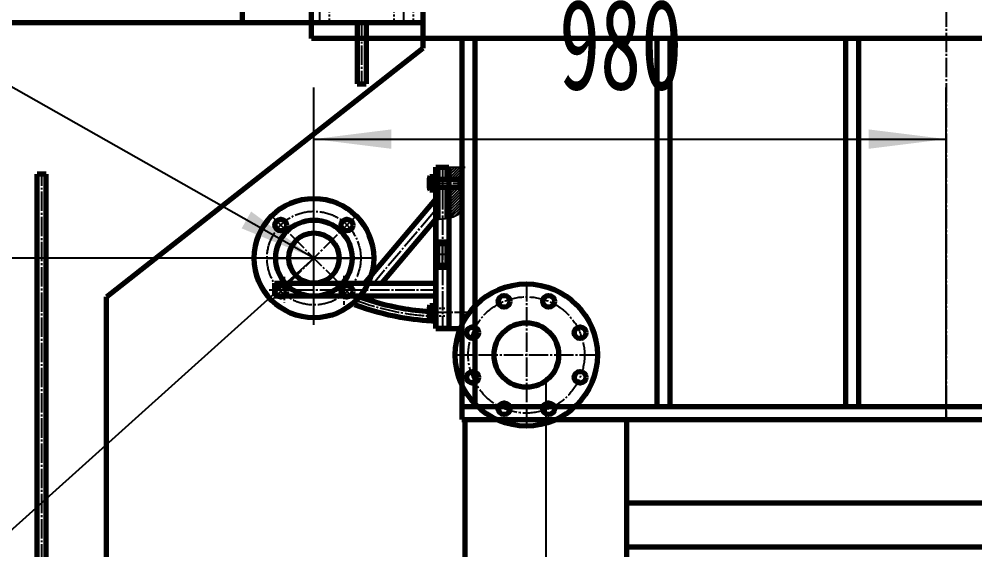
# Model space of a CAD drawing. Header units: millimetres. Extents: x -11880 to 11880, y -8400 to 8400.
# Drawn here: x 5987 to 7467, y 1525 to 2347 of the extents above; entities that cross this region are included whole.
import ezdxf

# ---------------------------------------------------------------- set-up
doc = ezdxf.new("R2010")
doc.units = ezdxf.units.MM
for name, pattern in [('EB_DASH', [6, 3, -3]), ('EB_DASHDOT', [39, 30, -3, 3, -3]), ('EB_DASHDOTDOT', [45, 30, -3, 3, -3, 3, -3])]:
    doc.linetypes.add(name, pattern=pattern)
for name, color, linetype, lineweight in [('CAXA0', 7, 'Continuous', 70), ('CAXA1', 1, 'EB_DASHDOT', 25), ('CAXA2', 6, 'EB_DASH', 25), ('CAXA3', 7, 'Continuous', 25), ('CAXA4', 3, 'Continuous', 25), ('CAXA5', 4, 'Continuous', 25)]:
    doc.layers.add(name, color=color, linetype=linetype, lineweight=lineweight)
doc.styles.add('标准', font='', dxfattribs={"width": 0.667})
doc.styles.get('标准').set_extended_font_data('FangSong_GB2312')
doc.dimstyles.new('标准', dxfattribs={"dimscale": 40, "dimtxt": 3.5, "dimasz": 3, "dimexe": 2, "dimexo": 0, "dimtad": 1, "dimdec": 1, "dimzin": 12, "dimdsep": 46, "dimtxsty": '标准', "dimcen": 0, "dimdle": 4, "dimaunit": 1, "dimazin": 2, "dimtfac": 1, "dimtdec": 3, "dimtmove": 0, "dimatfit": 3, "dimfxl": 0, "dimtolj": 1, "dimtzin": 0, "dimarcsym": 0})

# ---------------------------------------------------------------- blocks, each defined once
blk = doc.blocks.new('CAXBLOCK33')
at = {"layer": 'CAXA0', "color": 0, "linetype": 'Continuous', "lineweight": 25}
for p, q in [((6635.4, 1998.3), (6632.4, 2001.3)), ((6635.4, 1994.1), (6632.4, 1997.1)), ((6639, 1999.1), (6636, 2002.1)), ((6642.4, 1999.8), (6640.2, 2002.1)), ((6643.2, 1999.1), (6642.4, 1999.8)), ((6647.4, 1999.1), (6644.4, 2002.1)), ((6652.4, 1998.3), (6648.7, 2002.1)), ((6652.4, 1994.1), (6649.4, 1997.1)), ((6635.4, 1989.8), (6632.4, 1992.8)), ((6635.4, 1985.6), (6632.4, 1988.6)), ((6634.7, 1982.1), (6632.4, 1984.4)), ((6652.4, 1989.8), (6649.4, 1992.8)), ((6652.4, 1985.6), (6649.4, 1988.6)), ((6651.7, 1982.1), (6649.4, 1984.3)), ((6635.4, 1977.1), (6632.4, 1980.1)), ((6635.4, 1972.9), (6632.4, 1975.9)), ((6635.4, 1968.6), (6632.4, 1971.6)), ((6635.4, 1981.4), (6634.7, 1982.1)), ((6652.4, 1977.1), (6649.4, 1980.1)), ((6652.4, 1972.8), (6649.4, 1975.8)), ((6652.4, 1968.6), (6649.4, 1971.6)), ((6652.4, 1981.3), (6651.7, 1982.1)), ((6637.8, 1962.1), (6632.4, 1967.4)), ((6633.5, 1962.1), (6632.4, 1963.1)), ((6642, 1962.1), (6639, 1965.1)), ((6646.3, 1962.1), (6643.3, 1965.1)), ((6650.5, 1962.1), (6647.5, 1965.1)), ((6652.4, 1964.4), (6649.4, 1967.4))]:
    blk.add_line(p, q, dxfattribs=at)
blk = doc.blocks.new('CAXBLOCK34', base_point=(6629.9, 2092.7))
at = {"layer": 'CAXA0'}
for p, q in [((6623.2, 2103.1), (6629.9, 2103.1)), ((6629.9, 2082.3), (6629.9, 2103.1)), ((6622.4, 2084.9), (6622.4, 2100.5)), ((6623.2, 2097.9), (6629.9, 2097.9)), ((6623.2, 2087.5), (6629.9, 2087.5)), ((6629.9, 2086.7), (6629.9, 2098.7)), ((6629.9, 2098.7), (6669.9, 2098.7)), ((6629.9, 2086.7), (6669.9, 2086.7)), ((6635.2, 2086.7), (6635.2, 2098.7)), ((6669.9, 2086.7), (6669.9, 2098.7)), ((6623.2, 2082.3), (6629.9, 2082.3))]:
    blk.add_line(p, q, dxfattribs=at)
for centre, radius, start, end in [((6627.2, 2100.5), 4.79, 147.1328, 212.8672), ((6640.4, 2092.7), 18, 163.2213, 196.7787), ((6627.2, 2084.9), 4.79, 147.1328, 212.8672)]:
    blk.add_arc(centre, radius, start, end, dxfattribs=at)
at = {"layer": 'CAXA1', "linetype": 'EB_DASHDOT', "lineweight": 25}
blk.add_line((6619.4, 2092.7), (6672.9, 2092.7), dxfattribs=at)
at = {"layer": 'CAXA3'}
for p, q in [((6629.9, 2098.7), (6635.2, 2097.8)), ((6629.9, 2086.7), (6635.2, 2087.6)), ((6635.2, 2097.8), (6669.9, 2097.8)), ((6635.2, 2087.6), (6669.9, 2087.6))]:
    blk.add_line(p, q, dxfattribs=at)
blk = doc.blocks.new('CAXBLOCK36')
at = {"layer": 'CAXA0', "color": 0, "linetype": 'Continuous', "lineweight": 25}
for p, q in [((6631.9, 2099.4), (6629.9, 2101.4)), ((6632.4, 2103.2), (6630.9, 2104.7))]:
    blk.add_line(p, q, dxfattribs=at)
blk = doc.blocks.new('CAXBLOCK37')
at = {"layer": 'CAXA0', "color": 0, "linetype": 'Continuous', "lineweight": 25}
blk.add_line((6632.4, 2081.9), (6629.9, 2084.4), dxfattribs=at)
blk = doc.blocks.new('CAXBLOCK35', base_point=(6629.9, 2092.7))
at = {"layer": 'CAXA0'}
for p, q in [((6632.4, 2104.7), (6629.9, 2104.7)), ((6629.9, 2104.7), (6629.9, 2080.7)), ((6632.4, 2080.7), (6632.4, 2104.7)), ((6632.4, 2099.4), (6629.9, 2099.4)), ((6629.9, 2085.9), (6632.4, 2085.9)), ((6629.9, 2080.7), (6632.4, 2080.7))]:
    blk.add_line(p, q, dxfattribs=at)
at = {"layer": 'CAXA1', "color": 1, "linetype": 'EB_DASHDOT', "lineweight": 25}
blk.add_line((6626.9, 2092.7), (6635.4, 2092.7), dxfattribs=at)
at = {"layer": 'CAXA5'}
for name in ['CAXBLOCK36', 'CAXBLOCK37']:
    blk.add_blockref(name, (0, 0), dxfattribs=at)
blk = doc.blocks.new('CAXBLOCK38')
at = {"layer": 'CAXA0', "color": 0, "linetype": 'Continuous', "lineweight": 25}
for p, q in [((6635.4, 2108.6), (6632.4, 2111.6)), ((6635.4, 2104.4), (6632.4, 2107.4)), ((6635.4, 2100.2), (6632.4, 2103.2)), ((6635.4, 2112.9), (6633.2, 2115.2)), ((6652.4, 2108.6), (6649.4, 2111.6)), ((6652.4, 2104.4), (6649.4, 2107.4)), ((6652.4, 2100.1), (6649.4, 2103.1)), ((6652.4, 2112.9), (6650.1, 2115.2)), ((6635.4, 2078.9), (6632.4, 2081.9)), ((6635.4, 2074.7), (6632.4, 2077.7)), ((6635.4, 2070.5), (6632.4, 2073.5)), ((6635.4, 2083.2), (6633, 2085.7)), ((6652.4, 2078.9), (6649.4, 2081.9)), ((6652.4, 2074.7), (6649.4, 2077.7)), ((6652.4, 2070.4), (6649.4, 2073.4)), ((6652.4, 2083.2), (6649.9, 2085.7)), ((6635.4, 2066.2), (6632.4, 2069.2)), ((6635.4, 2062), (6632.4, 2065)), ((6635.4, 2057.7), (6632.4, 2060.7)), ((6635.4, 2053.5), (6632.4, 2056.5)), ((6652.4, 2066.2), (6649.4, 2069.2)), ((6652.4, 2061.9), (6649.4, 2064.9)), ((6652.4, 2057.7), (6649.4, 2060.7)), ((6652.4, 2053.5), (6649.4, 2056.5)), ((6635.4, 2049.2), (6632.4, 2052.2)), ((6635.4, 2045), (6632.4, 2048)), ((6635.4, 2040.8), (6632.4, 2043.8)), ((6652.4, 2049.2), (6649.4, 2052.2)), ((6652.4, 2045), (6649.4, 2048)), ((6652.4, 2040.7), (6649.4, 2043.7)), ((6635, 2037), (6632.4, 2039.5)), ((6650.2, 2038.7), (6649.4, 2039.5))]:
    blk.add_line(p, q, dxfattribs=at)
blk = doc.blocks.new('CAXBLOCK39')
at = {"layer": 'CAXA0', "color": 0, "linetype": 'Continuous', "lineweight": 25}
for p, q in [((6632.4, 1899.5), (6629.9, 1902)), ((6632.4, 1903.7), (6631.5, 1904.7))]:
    blk.add_line(p, q, dxfattribs=at)
blk = doc.blocks.new('CAXBLOCK40')
at = {"layer": 'CAXA0', "color": 0, "linetype": 'Continuous', "lineweight": 25}
for p, q in [((6632.4, 1882.5), (6629.9, 1885)), ((6630.1, 1880.7), (6629.9, 1880.8))]:
    blk.add_line(p, q, dxfattribs=at)
blk = doc.blocks.new('CAXBLOCK32', base_point=(6550.3, 1969.5))
at = {"layer": 'CAXA0'}
for p, q in [((6632.4, 1867.7), (6632.4, 2117.7)), ((6632.4, 2117.7), (6652.4, 2117.7)), ((6652.4, 2117.7), (6652.4, 1867.7)), ((6522.4, 1937.7), (6632.4, 2067.7)), ((6548.6, 1937.7), (6632.4, 2036.7)), ((6632.4, 1962.1), (6632.4, 2002.1)), ((6632.4, 2002.1), (6652.4, 2002.1)), ((6635.4, 1965.1), (6635.4, 1999.1)), ((6635.4, 1999.1), (6649.4, 1999.1)), ((6649.4, 1999.1), (6649.4, 1965.1)), ((6652.4, 2002.1), (6652.4, 1962.1)), ((6652.4, 1962.1), (6632.4, 1962.1)), ((6649.4, 1965.1), (6635.4, 1965.1)), ((6382.4, 1937.7), (6382.4, 1917.7)), ((6382.4, 1937.7), (6632.4, 1937.7)), ((6632.4, 1917.7), (6382.4, 1917.7)), ((6652.4, 1867.7), (6632.4, 1867.7))]:
    blk.add_line(p, q, dxfattribs=at)
at = {"layer": 'CAXA0', "linetype": 'Continuous', "lineweight": 70}
for p, q in [((6635.4, 2117.7), (6635.4, 2098.7)), ((6649.4, 2117.7), (6649.4, 2098.7)), ((6632.4, 2115.2), (6632.4, 1870.2)), ((6649.4, 2115.2), (6649.4, 2098.7)), ((6649.4, 2115.2), (6649.4, 2098.7)), ((6635.4, 2099.7), (6632.4, 2099.7)), ((6635.4, 2086.7), (6635.4, 2037)), ((6652.4, 2099.7), (6649.4, 2099.7)), ((6649.4, 2086.7), (6649.4, 2038.5)), ((6649.4, 2086.7), (6649.4, 2038.5)), ((6649.4, 2086.7), (6649.4, 2038.5)), ((6635.4, 2085.7), (6632.4, 2085.7)), ((6652.4, 2085.7), (6649.4, 2085.7)), ((6622.4, 1884.9), (6622.4, 1900.5)), ((6623.2, 1903.1), (6629.9, 1903.1)), ((6623.2, 1897.9), (6629.9, 1897.9)), ((6632.4, 1904.7), (6629.9, 1904.7)), ((6629.9, 1904.7), (6629.9, 1880.7)), ((6629.9, 1882.3), (6629.9, 1903.1)), ((6632.4, 1899.4), (6629.9, 1899.4)), ((6629.9, 1886.7), (6629.9, 1898.7)), ((6632.4, 1880.7), (6632.4, 1904.7)), ((6623.2, 1887.5), (6629.9, 1887.5)), ((6623.2, 1882.3), (6629.9, 1882.3)), ((6629.9, 1885.9), (6632.4, 1885.9)), ((6629.9, 1880.7), (6632.4, 1880.7))]:
    blk.add_line(p, q, dxfattribs=at)
for centre, radius, start, end in [((6627.2, 1900.5), 4.79, 147.1328, 212.8672), ((6640.4, 1892.7), 18, 163.2213, 196.7787), ((6627.2, 1884.9), 4.79, 147.1328, 212.8672)]:
    blk.add_arc(centre, radius, start, end, dxfattribs=at)
at = {"layer": 'CAXA1', "linetype": 'EB_DASHDOT', "lineweight": 25}
for p, q in [((6642.4, 2120.7), (6642.4, 1864.7)), ((6629.4, 2092.7), (6655.4, 2092.7)), ((6533.6, 1935.4), (6634.4, 2054.5)), ((6642.4, 1959.1), (6642.4, 2005.1)), ((6642.4, 1962.1), (6642.4, 2002.1)), ((6655.4, 1982.1), (6629.4, 1982.1)), ((6652.4, 1982.1), (6632.4, 1982.1)), ((6397.4, 1947.7), (6397.4, 1907.7)), ((6489.9, 1949.1), (6489.9, 1904.3)), ((6374.6, 1927.7), (6635.4, 1927.7)), ((6655.4, 1892.7), (6629.4, 1892.7))]:
    blk.add_line(p, q, dxfattribs=at)
at = {"layer": 'CAXA1', "color": 1, "linetype": 'EB_DASHDOT', "lineweight": 25}
for p, q in [((6691.4, 1892.7), (6610, 1892.7)), ((6626.9, 1892.7), (6635.4, 1892.7))]:
    blk.add_line(p, q, dxfattribs=at)
at = {"layer": 'CAXA2', "linetype": 'EB_DASH', "lineweight": 25}
for p, q in [((6632.4, 2098.7), (6652.4, 2098.7)), ((6632.4, 2086.7), (6652.4, 2086.7)), ((6652.4, 1898.7), (6632.4, 1898.7)), ((6652.4, 1886.7), (6632.4, 1886.7))]:
    blk.add_line(p, q, dxfattribs=at)
at = {"layer": 'CAXA3', "linetype": 'Continuous', "lineweight": 25}
blk.add_open_spline([(6632.4, 2036.9), (6639, 2037), (6645.9, 2037.7), (6652.4, 2039.2)], degree=3, dxfattribs=at)
at = {"layer": 'CAXA0', "linetype": 'Continuous', "lineweight": 70}
for name in ['CAXBLOCK34', 'CAXBLOCK35']:
    blk.add_blockref(name, (6629.9, 2092.7), dxfattribs=at)
at = {"layer": 'CAXA5', "linetype": 'Continuous', "lineweight": 70}
for name in ['CAXBLOCK38', 'CAXBLOCK39', 'CAXBLOCK40']:
    blk.add_blockref(name, (0, 0), dxfattribs=at)
at = {"layer": 'CAXA5'}
blk.add_blockref('CAXBLOCK33', (0, 0), dxfattribs=at)
blk = doc.blocks.new('CAXBLOCK41', base_point=(6375.7, 1990.3))
at = {"layer": 'CAXA0'}
for centre, radius in [((6443.6, 1976.7), 92.5), ((6392.3, 2027.9), 9), ((6443.6, 1976.7), 59), ((6494.8, 2027.9), 9), ((6443.6, 1976.7), 39), ((6392.3, 1925.4), 9), ((6494.8, 1925.4), 9)]:
    blk.add_circle(centre, radius, dxfattribs=at)
at = {"layer": 'CAXA1', "linetype": 'EB_DASHDOT', "lineweight": 25}
for p, q in [((6443.6, 1873.6), (6443.6, 2079.6)), ((6443.6, 1881.2), (6443.6, 2072.2)), ((6511.1, 1909.1), (6376.1, 2044.2)), ((6376.1, 1909.1), (6511.1, 2044.2)), ((6539.1, 1976.7), (6348.1, 1976.7)), ((6370.6, 1976.7), (6516.6, 1976.7))]:
    blk.add_line(p, q, dxfattribs=at)
blk.add_circle((6443.6, 1976.7), 72.5, dxfattribs=at)
blk = doc.blocks.new('CAXBLOCK42')
at = {"layer": 'CAXA0', "color": 0, "linetype": 'Continuous', "lineweight": 25}
for p, q in [((6652.4, 2100.1), (6670, 2117.7)), ((6652.4, 2104.3), (6665.8, 2117.7)), ((6652.4, 2108.6), (6661.5, 2117.7)), ((6652.4, 2112.8), (6657.3, 2117.7)), ((6652.4, 2117.1), (6653.1, 2117.7)), ((6655.3, 2098.7), (6672.4, 2115.8)), ((6659.5, 2098.7), (6672.4, 2111.6)), ((6663.8, 2098.7), (6672.4, 2107.4)), ((6668, 2098.7), (6672.4, 2103.1)), ((6652.4, 2074.6), (6664.5, 2086.7)), ((6652.4, 2078.9), (6660.2, 2086.7)), ((6652.4, 2083.1), (6656, 2086.7)), ((6652.4, 2070.4), (6668.7, 2086.7)), ((6652.4, 2066.1), (6672.4, 2086.1)), ((6672.2, 2098.7), (6672.4, 2098.9)), ((6652.4, 2061.9), (6672.4, 2081.9)), ((6652.4, 2057.7), (6672.4, 2077.7)), ((6652.4, 2053.4), (6672.4, 2073.4)), ((6652.4, 2049.2), (6672.4, 2069.2)), ((6652.4, 2044.9), (6672.4, 2064.9)), ((6652.4, 2040.7), (6672.4, 2060.7)), ((6655.8, 2039.8), (6672.4, 2056.5)), ((6662.1, 2041.9), (6672.4, 2052.2))]:
    blk.add_line(p, q, dxfattribs=at)
blk = doc.blocks.new('*D45')
at = {"layer": 'CAXA4', "linetype": 'Continuous', "lineweight": 25}
for points in [[(6443.6, 2160.9), (6563.6, 2145.9), (6563.6, 2175.9)], [(7422.4, 2160.9), (7302.4, 2145.9), (7302.4, 2175.9)]]:
    blk.add_hatch(color=0, dxfattribs=at).paths.add_polyline_path(points, flags=0)
at = {"layer": 'CAXA4', "color": 0, "linetype": 'Continuous', "lineweight": 25}
for p, q in [((6443.6, 1873.6), (6443.6, 2240.9)), ((7422.4, 1723.7), (7422.4, 2240.9)), ((6443.6, 2160.9), (7422.4, 2160.9))]:
    blk.add_line(p, q, dxfattribs=at)
at = {"layer": 'CAXA4', "color": 0, "linetype": 'Continuous', "lineweight": 25, "insert": (6823.1, 2377.7), "char_height": 140, "attachment_point": 1, "style": '标准'}
blk.add_mtext('\\fFangSong_GB2312|b0|i0|p34;980', dxfattribs=at)
blk = doc.blocks.new('*D46')
at = {"layer": 'CAXA4', "linetype": 'Continuous', "lineweight": 25}
for points in [[(5164.7, 2726.7), (5149.7, 2606.7), (5179.7, 2606.7)], [(5164.7, 976.7), (5149.7, 1096.7), (5179.7, 1096.7)]]:
    blk.add_hatch(color=0, dxfattribs=at).paths.add_polyline_path(points, flags=0)
at = {"layer": 'CAXA4', "color": 0, "linetype": 'Continuous', "lineweight": 25}
for p, q in [((8175.4, 2726.7), (5084.7, 2726.7)), ((5164.7, 2726.7), (5164.7, 976.7)), ((8192.4, 976.7), (5084.7, 976.7))]:
    blk.add_line(p, q, dxfattribs=at)
at = {"layer": 'CAXA4', "color": 0, "linetype": 'Continuous', "lineweight": 25, "insert": (4947.9, 1702.7), "char_height": 140, "attachment_point": 1, "rotation": 90, "style": '标准'}
blk.add_mtext('\\fFangSong_GB2312|b0|i0|p34;1750', dxfattribs=at)
blk = doc.blocks.new('CAXBLOCK46', base_point=(6122.4, 1916.7))
at = {"layer": 'CAXA0'}
for p, q in [((6399.9, 2451.7), (6419.9, 2451.7)), ((6399.9, 2451.7), (6399.9, 2371.7)), ((6419.9, 2451.7), (6419.9, 2371.7)), ((6379.9, 2431.7), (6339.9, 2391.7)), ((6399.9, 2431.7), (6379.9, 2431.7)), ((6339.9, 2371.7), (6339.9, 2391.7)), ((6332.4, 2371.7), (6612.4, 2371.7)), ((6332.4, 2371.7), (6332.4, 2341.7)), ((6612.4, 2371.7), (6612.4, 2301.7)), ((5922.4, 996.7), (5922.4, 2341.7)), ((5922.4, 2341.7), (6612.4, 2341.7)), ((6510.4, 2341.7), (6510.4, 2246.7)), ((6524.4, 2341.7), (6524.4, 2246.7)), ((6612.4, 2301.7), (6122.4, 1916.7)), ((6510.4, 2246.7), (6524.4, 2246.7)), ((6029.4, 2106.7), (6015.4, 2106.7)), ((6015.4, 996.7), (6015.4, 2106.7)), ((6029.4, 996.7), (6029.4, 2106.7)), ((5922.4, 996.7), (5922.4, 2081.7)), ((6122.4, 996.7), (6122.4, 1916.7)), ((5892.4, 976.7), (5892.4, 996.7)), ((5892.4, 996.7), (6152.4, 996.7)), ((6152.4, 976.7), (6152.4, 996.7)), ((6152.4, 976.7), (5892.4, 976.7))]:
    blk.add_line(p, q, dxfattribs=at)
at = {"layer": 'CAXA0', "color": 6, "linetype": 'EB_DASHDOTDOT', "lineweight": 25}
blk.add_line((6419.9, 2376.7), (6612.4, 2376.7), dxfattribs=at)
at = {"layer": 'CAXA1', "linetype": 'EB_DASHDOT', "lineweight": 25}
for p, q in [((6452.4, 2374.7), (6452.4, 2338.7)), ((6582.4, 2374.7), (6582.4, 2338.7)), ((6517.4, 2344.7), (6517.4, 2243.7)), ((6022.4, 996.7), (6022.4, 2108.3)), ((6022.4, 999.7), (6022.4, 973.7))]:
    blk.add_line(p, q, dxfattribs=at)
at = {"layer": 'CAXA2', "color": 6, "linetype": 'EB_DASH', "lineweight": 25}
for p, q in [((6437.4, 2371.7), (6437.4, 2341.7)), ((6467.4, 2371.7), (6467.4, 2341.7)), ((6567.4, 2371.7), (6567.4, 2341.7)), ((6597.4, 2371.7), (6597.4, 2341.7))]:
    blk.add_line(p, q, dxfattribs=at)
blk = doc.blocks.new('*D54')
at = {"layer": 'CAXA4', "linetype": 'Continuous', "lineweight": 25}
blk.add_hatch(color=0, dxfattribs=at).paths.add_polyline_path([(6443.6, 1976.7), (6346.5, 2048.8), (6331.8, 2022.7)], flags=0)
at = {"layer": 'CAXA4', "color": 0, "linetype": 'Continuous', "lineweight": 25}
for p, q in [((5849, 2313.2), (5278.3, 2313.2)), ((6443.6, 1976.7), (5849, 2313.2))]:
    blk.add_line(p, q, dxfattribs=at)
at = {"layer": 'CAXA4', "color": 0, "linetype": 'Continuous', "lineweight": 25, "insert": (5285.3, 2530), "char_height": 140, "attachment_point": 1, "style": '标准'}
blk.add_mtext('\\fFangSong_GB2312|b0|i0|p34;压榨法兰', dxfattribs=at)
blk = doc.blocks.new('*D55')
at = {"layer": 'CAXA4', "linetype": 'Continuous', "lineweight": 25}
for points in [[(5578.9, 1976.7), (5563.9, 1856.7), (5593.9, 1856.7)], [(5578.9, 976.7), (5563.9, 1096.7), (5593.9, 1096.7)]]:
    blk.add_hatch(color=0, dxfattribs=at).paths.add_polyline_path(points, flags=0)
at = {"layer": 'CAXA4', "color": 0, "linetype": 'Continuous', "lineweight": 25}
for p, q in [((6516.6, 1976.7), (5498.9, 1976.7)), ((5578.9, 1976.7), (5578.9, 976.7)), ((6652.4, 976.7), (5498.9, 976.7))]:
    blk.add_line(p, q, dxfattribs=at)
at = {"layer": 'CAXA4', "color": 0, "linetype": 'Continuous', "lineweight": 25, "insert": (5362.1, 1327.7), "char_height": 140, "attachment_point": 1, "rotation": 90, "style": '标准'}
blk.add_mtext('\\fFangSong_GB2312|b0|i0|p34;1000', dxfattribs=at)
blk = doc.blocks.new('CAXBLOCK85', base_point=(6772.4, 1826.7))
at = {"layer": 'CAXA0'}
for centre, radius in [((6772.4, 1826.7), 110), ((6738, 1909.8), 9), ((6806.9, 1909.8), 9), ((6689.3, 1861.1), 9), ((6772.4, 1826.7), 50), ((6855.6, 1861.1), 9), ((6689.3, 1792.2), 9), ((6855.6, 1792.2), 9), ((6738, 1743.5), 9), ((6806.9, 1743.5), 9)]:
    blk.add_circle(centre, radius, dxfattribs=at)
at = {"layer": 'CAXA1', "linetype": 'EB_DASHDOT', "lineweight": 25}
for p, q in [((6772.4, 1939.7), (6772.4, 1713.7)), ((6659.4, 1826.7), (6885.4, 1826.7))]:
    blk.add_line(p, q, dxfattribs=at)
blk.add_circle((6772.4, 1826.7), 90, dxfattribs=at)
blk = doc.blocks.new('*D114')
at = {"layer": 'CAXA4', "linetype": 'Continuous', "lineweight": 25}
for points in [[(9830.8, 3726.7), (9815.8, 3606.7), (9845.8, 3606.7)], [(9830.8, 1726.7), (9815.8, 1846.7), (9845.8, 1846.7)]]:
    blk.add_hatch(color=0, dxfattribs=at).paths.add_polyline_path(points, flags=0)
at = {"layer": 'CAXA4', "color": 0, "linetype": 'Continuous', "lineweight": 25}
for p, q in [((6672.4, 3726.7), (9910.8, 3726.7)), ((9830.8, 3726.7), (9830.8, 1726.7)), ((6672.4, 1726.7), (9910.8, 1726.7))]:
    blk.add_line(p, q, dxfattribs=at)
at = {"layer": 'CAXA4', "color": 0, "linetype": 'Continuous', "lineweight": 25, "insert": (9614, 2577.7), "char_height": 140, "attachment_point": 1, "rotation": 90, "style": '标准'}
blk.add_mtext('\\fFangSong_GB2312|b0|i0|p34;2000', dxfattribs=at)

msp = doc.modelspace()

# ---------------------------------------------------------------- linework, layer by layer
at = {"layer": 'CAXA0'}
for p, q in [((6439.94, 2316.67), (6439.94, 2376.67)), ((8404.94, 2316.67), (6439.94, 2316.67)), ((6672.44, 2316.67), (6672.44, 1726.67)), ((6692.44, 2316.67), (6692.44, 1746.67)), ((6974.44, 2316.67), (6974.44, 1746.67)), ((6994.44, 2316.67), (6994.44, 1746.67)), ((7266.44, 2316.67), (7266.44, 1746.67)), ((7286.44, 2316.67), (7286.44, 1746.67)), ((6672.44, 1746.67), (8172.44, 1746.67)), ((6672.44, 1726.67), (8172.44, 1726.67))]:
    msp.add_line(p, q, dxfattribs=at)
at = {"layer": 'CAXA0', "linetype": 'Continuous', "lineweight": 70}
for p, q in [((6672.44, 2117.67), (6672.44, 1867.67)), ((6669.94, 2097.77), (6672.44, 2097.77)), ((6669.94, 2087.57), (6672.44, 2087.57)), ((6632.44, 1867.67), (6652.44, 1867.67)), ((6652.44, 1867.67), (6672.44, 1867.67)), ((6677.44, 1726.67), (6677.44, 996.67)), ((6677.44, 1726.67), (6677.44, 996.67)), ((6927.44, 1726.67), (6927.44, 996.67)), ((6927.44, 1726.67), (6927.44, 996.67)), ((6927.44, 1597.67), (7917.44, 1597.67)), ((6927.44, 1529.67), (7917.44, 1529.67))]:
    msp.add_line(p, q, dxfattribs=at)
at = {"layer": 'CAXA0', "color": 6, "linetype": 'EB_DASHDOTDOT', "lineweight": 25}
msp.add_line((6677.44, 1623.6), (6677.44, 1268.42), dxfattribs=at)
msp.add_line((6677.44, 1623.6), (6677.44, 1268.42), dxfattribs=at)
at = {"layer": 'CAXA0'}
for points, knots in [([(6514.13, 1916.84), (6535.38, 1909.15), (6571.22, 1899.43), (6608.07, 1894.94), (6622.44, 1893.97)], [0, 0, 0, 0, 67.8907806, 111.0653486, 111.0653486, 111.0653486, 111.0653486]), ([(6506.56, 1904.7), (6529.41, 1896.25), (6571.01, 1884.8), (6613.9, 1880.17), (6632.44, 1879.41)], [0, 0, 0, 0, 73.2689978, 128.9256128, 128.9256128, 128.9256128, 128.9256128])]:
    msp.add_open_spline(points, degree=3, knots=knots, dxfattribs=at)
at = {"layer": 'CAXA1', "linetype": 'EB_DASHDOT', "lineweight": 25}
msp.add_line((7422.44, 3729.67), (7422.44, 1723.67), dxfattribs=at)
at = {"layer": 'CAXA1', "color": 1, "linetype": 'EB_DASHDOT', "lineweight": 25}
for p, q in [((6639.1, 2117.42), (6659.8, 2117.42)), ((6641.78, 2117.42), (6678.79, 2117.42))]:
    msp.add_line(p, q, dxfattribs=at)
at = {"layer": 'CAXA1'}
for p, q in [((6802.44, 1791.57), (6802.44, 696.67)), ((6802.44, 1780.09), (6802.44, 921.98))]:
    msp.add_line(p, q, dxfattribs=at)
at = {"layer": 'CAXA1', "linetype": 'EB_DASHDOT', "lineweight": 25}
msp.add_open_spline([(6508.99, 1911.27), (6531.47, 1902.95), (6569.02, 1892.61), (6607.66, 1887.94), (6622.44, 1886.96)], degree=3, knots=[0, 0, 0, 0, 72.0194444, 116.4289668, 116.4289668, 116.4289668, 116.4289668], dxfattribs=at)
at = {"layer": 'CAXA3', "linetype": 'Continuous', "lineweight": 25}
for p, q in [((6669.94, 2098.67), (6672.44, 2098.67)), ((6669.94, 2086.67), (6672.44, 2086.67))]:
    msp.add_line(p, q, dxfattribs=at)
msp.add_open_spline([(6652.44, 2039.18), (6656.91, 2039.77), (6664.34, 2042.15), (6670.32, 2046.96), (6672.44, 2049.17)], degree=3, knots=[0, 0, 0, 0, 13.5778542, 22.7845335, 22.7845335, 22.7845335, 22.7845335], dxfattribs=at)
at = {"layer": 'CAXA4'}
msp.add_line((6443.58, 1976.59), (4952.29, 635.53), dxfattribs=at)

# ---------------------------------------------------------------- block references
at = {"layer": 'CAXA0', "linetype": 'Continuous', "lineweight": 70}
for name, p in [('CAXBLOCK46', (6122.44, 1916.67)), ('CAXBLOCK32', (6550.31, 1969.51)), ('CAXBLOCK41', (6375.73, 1990.25))]:
    msp.add_blockref(name, p, dxfattribs=at)
at = {"layer": 'CAXA0'}
msp.add_blockref('CAXBLOCK85', (6772.44, 1826.67), dxfattribs=at)
at = {"layer": 'CAXA4'}
msp.add_blockref('*D54', (0, 0), dxfattribs=at)
at = {"layer": 'CAXA5', "linetype": 'Continuous', "lineweight": 70}
msp.add_blockref('CAXBLOCK42', (0, 0), dxfattribs=at)

# ---------------------------------------------------------------- dimensions: what is measured, and where the dimension line sits
at = {"layer": 'CAXA4', "linetype": 'Continuous', "lineweight": 70}
for base, p1, p2, angle, text, picture, middle in [((9830.8, 2726.67), (6672.44, 3726.67), (6672.44, 1726.67), 270, '\\fFangSong_GB2312;2000', '*D114', (9709.9, 2726.67)), ((5164.72, 1851.67), (8175.44, 2726.67), (8192.44, 976.67), 270, '\\fFangSong_GB2312;1750', '*D46', (5043.82, 1851.67)), ((6933.01, 2160.95), (6443.58, 1873.59), (7422.44, 1723.67), 180, '\\fFangSong_GB2312;980', '*D45', (6933.01, 2281.85)), ((5578.89, 1476.67), (6516.58, 1976.67), (6652.44, 976.67), 90, '\\fFangSong_GB2312;1000', '*D55', (5457.99, 1476.67))]:
    dim = msp.add_linear_dim(base=base, p1=p1, p2=p2, angle=angle, text=text, dimstyle='标准', dxfattribs=at)
    dim.commit()
    dim.dimension.update_dxf_attribs({"geometry": picture, "text_midpoint": middle})

doc.saveas('drawing.dxf')
